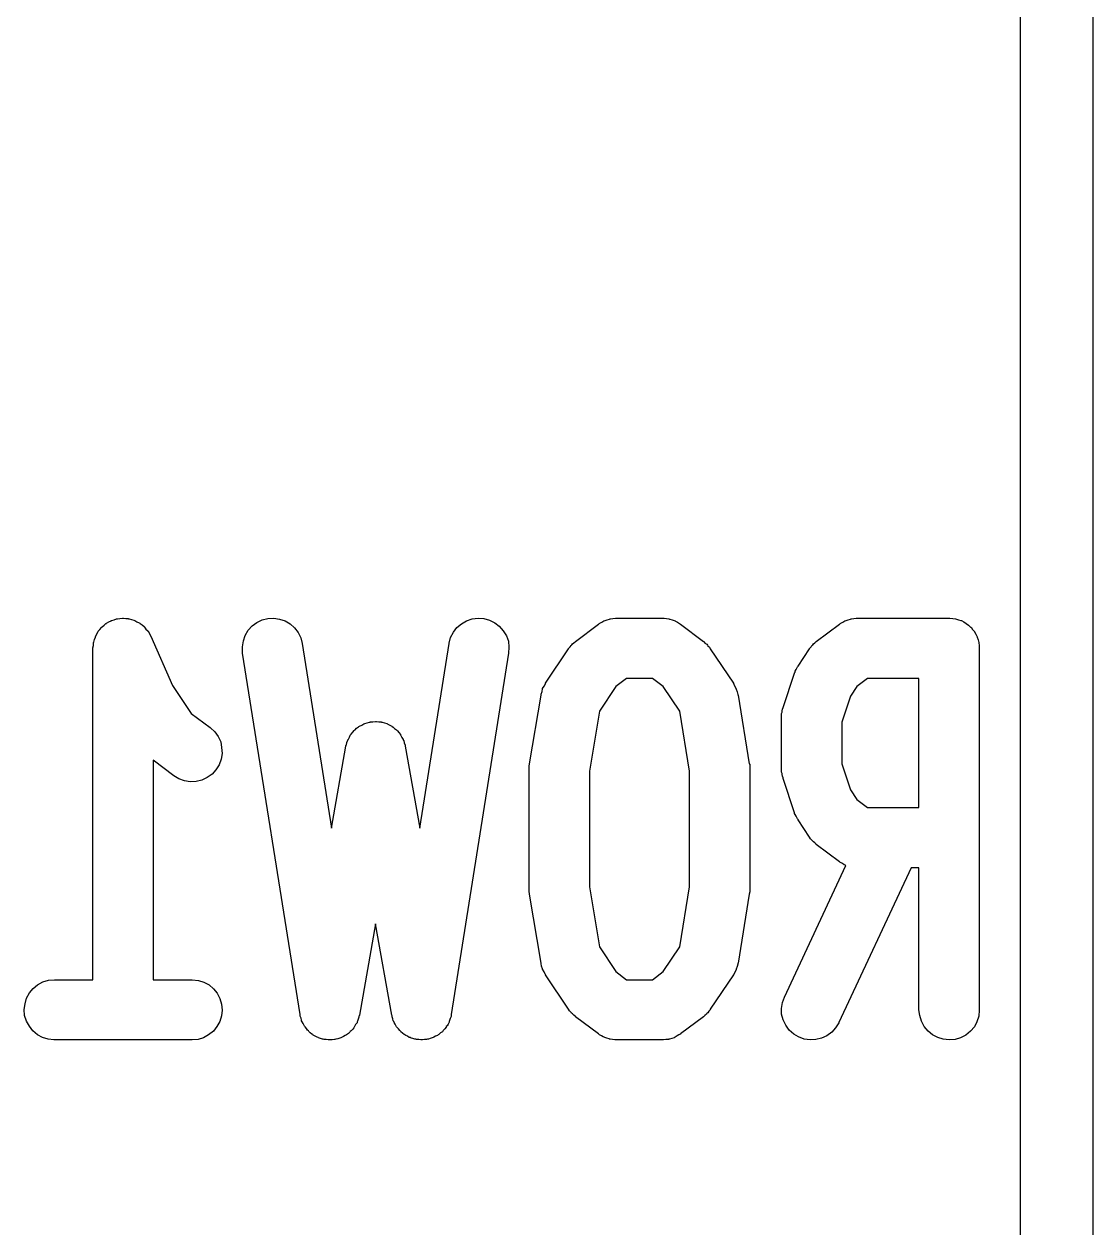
# Model space of a CAD drawing. Extents: x 85 to 230, y -159 to -77.
# Drawn here: x 205.582 to 207.8, y -97.106 to -94.608 of the extents above; entities that cross this region are included whole.
import ezdxf

# ---------------------------------------------------------------- set-up
doc = ezdxf.new("R2010")
doc.units = 0
doc.header["$MEASUREMENT"] = 0
doc.layers.add('BLACK', color=7, linetype='CONTINUOUS')

msp = doc.modelspace()

# ---------------------------------------------------------------- linework, layer by layer
at = {"layer": 'BLACK', "linetype": 'CONTINUOUS'}
for p, q in [((207.65, -107.677), (207.65, -77.2042)), ((207.8, -77.2755), (207.8, -107.606)), ((205.744, -95.8586), (205.748, -95.8553)), ((205.748, -95.8553), (205.752, -95.852)), ((205.752, -95.852), (205.753, -95.8515)), ((205.753, -95.851), (205.758, -95.8486)), ((205.753, -95.8515), (205.753, -95.851)), ((205.758, -95.8486), (205.763, -95.846)), ((205.763, -95.8457), (205.764, -95.8453)), ((205.763, -95.846), (205.763, -95.8457)), ((205.764, -95.8453), (205.769, -95.8439)), ((205.769, -95.8439), (205.774, -95.8422)), ((205.774, -95.8422), (205.775, -95.8421)), ((205.775, -95.8421), (205.776, -95.8419)), ((205.776, -95.8419), (205.781, -95.8414)), ((205.781, -95.8414), (205.786, -95.8408)), ((205.786, -95.8408), (205.787, -95.8409)), ((205.787, -95.8409), (205.788, -95.8408)), ((205.788, -95.8408), (205.793, -95.8413)), ((205.793, -95.8413), (205.799, -95.8418)), ((205.799, -95.8418), (205.799, -95.842)), ((205.799, -95.842), (205.8, -95.8421)), ((205.8, -95.8421), (205.805, -95.8436)), ((205.805, -95.8436), (205.81, -95.845)), ((205.81, -95.845), (205.811, -95.8454)), ((205.811, -95.8454), (205.812, -95.8457)), ((205.812, -95.8457), (205.816, -95.8482)), ((205.816, -95.8482), (205.821, -95.8505)), ((205.821, -95.8505), (205.822, -95.8511)), ((205.822, -95.8511), (205.823, -95.8515)), ((205.823, -95.8515), (205.827, -95.8548)), ((205.827, -95.8548), (205.831, -95.8581)), ((206.047, -95.866), (206.055, -95.857)), ((206.055, -95.857), (206.065, -95.8497)), ((206.065, -95.8497), (206.076, -95.8445)), ((206.076, -95.8445), (206.088, -95.8415)), ((206.088, -95.8415), (206.1, -95.8409)), ((206.1, -95.8409), (206.112, -95.8426)), ((206.112, -95.8426), (206.124, -95.8466)), ((206.124, -95.8466), (206.134, -95.8528)), ((206.134, -95.8528), (206.143, -95.861)), ((206.48, -95.8603), (206.49, -95.8523)), ((206.49, -95.8523), (206.5, -95.8463)), ((206.5, -95.8463), (206.512, -95.8424)), ((206.512, -95.8424), (206.524, -95.8408)), ((206.524, -95.8408), (206.536, -95.8416)), ((206.536, -95.8416), (206.548, -95.8448)), ((206.548, -95.8448), (206.559, -95.8502)), ((206.559, -95.8502), (206.568, -95.8576)), ((206.726, -95.889), (206.774, -95.8533)), ((206.774, -95.8533), (206.775, -95.8528)), ((206.775, -95.8528), (206.776, -95.8521)), ((206.776, -95.8521), (206.777, -95.8512)), ((206.777, -95.8512), (206.781, -95.849)), ((206.781, -95.849), (206.785, -95.8466)), ((206.785, -95.8466), (206.786, -95.8461)), ((206.786, -95.8461), (206.788, -95.8455)), ((206.788, -95.8455), (206.792, -95.8441)), ((206.792, -95.8441), (206.797, -95.8426)), ((206.797, -95.8426), (206.798, -95.8424)), ((206.798, -95.8424), (206.799, -95.842)), ((206.799, -95.842), (206.804, -95.8415)), ((206.804, -95.8415), (206.809, -95.8409)), ((206.809, -95.8409), (206.81, -95.8409)), ((206.81, -95.8409), (206.811, -95.8408)), ((206.811, -95.8408), (206.907, -95.8408)), ((206.907, -95.8408), (206.908, -95.8408)), ((206.908, -95.8408), (206.909, -95.841)), ((206.909, -95.841), (206.91, -95.8409)), ((206.91, -95.8409), (206.915, -95.8416)), ((206.915, -95.8416), (206.92, -95.8422)), ((206.92, -95.8422), (206.921, -95.8426)), ((206.921, -95.8426), (206.922, -95.8428)), ((206.922, -95.8428), (206.927, -95.8444)), ((206.927, -95.8444), (206.931, -95.8458)), ((206.931, -95.8458), (206.933, -95.8465)), ((206.933, -95.8465), (206.934, -95.847)), ((206.934, -95.847), (206.938, -95.8494)), ((206.938, -95.8494), (206.942, -95.8517)), ((206.942, -95.8517), (206.943, -95.8526)), ((206.943, -95.8526), (206.944, -95.8533)), ((206.944, -95.8533), (206.992, -95.889)), ((207.226, -95.889), (207.274, -95.8533)), ((207.274, -95.8533), (207.275, -95.8528)), ((207.275, -95.8528), (207.276, -95.8521)), ((207.276, -95.8521), (207.277, -95.8512)), ((207.277, -95.8512), (207.281, -95.849)), ((207.281, -95.849), (207.285, -95.8466)), ((207.285, -95.8466), (207.286, -95.8461)), ((207.286, -95.8461), (207.288, -95.8455)), ((207.288, -95.8455), (207.292, -95.8441)), ((207.292, -95.8441), (207.297, -95.8426)), ((207.297, -95.8426), (207.298, -95.8424)), ((207.298, -95.8424), (207.299, -95.842)), ((207.299, -95.842), (207.304, -95.8415)), ((207.304, -95.8415), (207.309, -95.8409)), ((207.309, -95.8409), (207.31, -95.8409)), ((207.31, -95.8409), (207.311, -95.8408)), ((207.311, -95.8408), (207.502, -95.8408)), ((207.502, -95.8408), (207.502, -95.8408)), ((207.502, -95.8408), (207.502, -95.8408)), ((207.502, -95.8408), (207.503, -95.8408)), ((207.502, -95.8408), (207.502, -95.8408)), ((207.503, -95.8408), (207.509, -95.8415)), ((207.509, -95.8415), (207.515, -95.8421)), ((207.515, -95.8421), (207.515, -95.8421)), ((207.515, -95.8421), (207.515, -95.8422)), ((207.515, -95.8422), (207.521, -95.8439)), ((207.521, -95.8439), (207.526, -95.8457)), ((207.526, -95.8457), (207.526, -95.8458)), ((207.526, -95.8458), (207.527, -95.8458)), ((207.527, -95.8458), (207.532, -95.8487)), ((207.532, -95.8487), (207.537, -95.8515)), ((207.537, -95.8515), (207.537, -95.8516)), ((207.537, -95.8516), (207.537, -95.8517)), ((207.537, -95.8517), (207.542, -95.8555)), ((207.542, -95.8555), (207.546, -95.8593)), ((205.728, -95.8853), (205.73, -95.8802)), ((205.73, -95.8787), (205.733, -95.8741)), ((205.73, -95.8795), (205.73, -95.8787)), ((205.73, -95.8802), (205.73, -95.8795)), ((205.733, -95.8741), (205.735, -95.8694)), ((205.735, -95.8694), (205.736, -95.8687)), ((205.736, -95.868), (205.739, -95.864)), ((205.736, -95.8687), (205.736, -95.868)), ((205.739, -95.864), (205.743, -95.8598)), ((205.743, -95.8593), (205.744, -95.8586)), ((205.743, -95.8598), (205.743, -95.8593)), ((205.831, -95.8581), (205.831, -95.8587)), ((205.831, -95.8587), (205.832, -95.8593)), ((205.832, -95.8593), (205.835, -95.8633)), ((205.835, -95.8633), (205.839, -95.8673)), ((205.839, -95.8673), (205.839, -95.868)), ((205.839, -95.868), (205.84, -95.8687)), ((205.84, -95.8687), (205.842, -95.8733)), ((205.842, -95.8733), (205.845, -95.8779)), ((205.845, -95.8779), (205.89, -95.9802)), ((206.037, -95.888), (206.041, -95.8765)), ((206.041, -95.8765), (206.047, -95.866)), ((206.143, -95.861), (206.151, -95.8707)), ((206.151, -95.8707), (206.156, -95.8817)), ((206.156, -95.8817), (206.159, -95.8935)), ((206.464, -95.8926), (206.467, -95.8809)), ((206.467, -95.8809), (206.473, -95.87)), ((206.473, -95.87), (206.48, -95.8603)), ((206.568, -95.8576), (206.576, -95.8668)), ((206.576, -95.8668), (206.583, -95.8773)), ((206.583, -95.8773), (206.587, -95.8888)), ((207.546, -95.8593), (207.546, -95.8594)), ((207.546, -95.8594), (207.547, -95.8596)), ((207.547, -95.8596), (207.55, -95.8642)), ((207.55, -95.8642), (207.554, -95.8687)), ((207.554, -95.8687), (207.554, -95.8689)), ((207.554, -95.8689), (207.554, -95.8691)), ((207.554, -95.8691), (207.557, -95.8743)), ((207.557, -95.8743), (207.56, -95.8795)), ((207.56, -95.8795), (207.56, -95.8797)), ((207.56, -95.8797), (207.56, -95.8799)), ((207.56, -95.8799), (207.562, -95.8855)), ((205.725, -95.9024), (205.726, -95.8972)), ((205.725, -95.9033), (205.725, -95.9024)), ((205.725, -96.5908), (205.725, -95.9033)), ((205.726, -95.8911), (205.727, -95.8903)), ((205.726, -95.892), (205.726, -95.8911)), ((205.726, -95.8972), (205.726, -95.892)), ((205.727, -95.8903), (205.728, -95.8853)), ((206.035, -95.9), (206.037, -95.888)), ((206.035, -95.9122), (206.035, -95.9)), ((206.159, -95.8935), (206.22, -96.2766)), ((206.403, -96.2766), (206.464, -95.8935)), ((206.464, -95.8935), (206.464, -95.8926)), ((206.587, -95.8888), (206.588, -95.9009)), ((206.588, -95.9009), (206.587, -95.9131)), ((206.664, -95.9758), (206.712, -95.9043)), ((206.712, -95.9036), (206.715, -95.9005)), ((206.712, -95.9043), (206.712, -95.9036)), ((206.715, -95.9005), (206.717, -95.8972)), ((206.717, -95.8972), (206.719, -95.8959)), ((206.719, -95.8959), (206.72, -95.8943)), ((206.72, -95.8943), (206.723, -95.8918)), ((206.723, -95.8918), (206.726, -95.889)), ((206.992, -95.889), (206.993, -95.8895)), ((206.993, -95.8895), (206.995, -95.8923)), ((206.995, -95.8923), (206.999, -95.8949)), ((206.999, -95.8949), (207, -95.8965)), ((207, -95.8965), (207.001, -95.8979)), ((207.001, -95.8979), (207.004, -95.9012)), ((207.004, -95.9012), (207.006, -95.9043)), ((207.006, -95.9043), (207.054, -95.9758)), ((207.188, -95.9401), (207.212, -95.9043)), ((207.212, -95.9036), (207.215, -95.9005)), ((207.212, -95.9043), (207.212, -95.9036)), ((207.215, -95.9005), (207.217, -95.8972)), ((207.217, -95.8972), (207.219, -95.8959)), ((207.219, -95.8959), (207.22, -95.8943)), ((207.22, -95.8943), (207.223, -95.8918)), ((207.223, -95.8918), (207.226, -95.889)), ((207.562, -95.8855), (207.563, -95.8912)), ((207.563, -95.8912), (207.563, -95.8914)), ((207.563, -95.8914), (207.563, -95.8916)), ((207.563, -95.8916), (207.564, -95.8974)), ((207.564, -95.8974), (207.564, -95.9033)), ((207.564, -95.9033), (207.564, -96.6533)), ((206.035, -95.9131), (206.035, -95.9122)), ((206.155, -96.6631), (206.035, -95.9131)), ((206.587, -95.9131), (206.468, -96.6631)), ((207.157, -96.0264), (207.181, -95.955)), ((207.181, -95.9541), (207.182, -95.9525)), ((207.181, -95.955), (207.181, -95.9541)), ((207.182, -95.9508), (207.184, -95.947)), ((207.182, -95.9525), (207.182, -95.9508)), ((207.184, -95.947), (207.186, -95.9431)), ((207.186, -95.9431), (207.187, -95.9416)), ((207.187, -95.9416), (207.188, -95.9401)), ((205.89, -95.9802), (205.929, -96.0383)), ((206.658, -95.9865), (206.661, -95.9816)), ((206.661, -95.9816), (206.664, -95.9767)), ((206.664, -95.9763), (206.664, -95.9758)), ((206.664, -95.9767), (206.664, -95.9763)), ((206.832, -95.9658), (206.81, -95.9826)), ((206.886, -95.9658), (206.832, -95.9658)), ((206.908, -95.9826), (206.886, -95.9658)), ((207.054, -95.9758), (207.054, -95.9765)), ((207.054, -95.9765), (207.055, -95.977)), ((207.055, -95.977), (207.055, -95.9774)), ((207.055, -95.9774), (207.057, -95.9824)), ((207.332, -95.9658), (207.31, -95.9826)), ((207.439, -95.9658), (207.332, -95.9658)), ((207.439, -96.2337), (207.439, -95.9658)), ((206.631, -96.143), (206.655, -96.0002)), ((206.655, -95.9982), (206.657, -95.9929)), ((206.655, -95.9988), (206.655, -95.9982)), ((206.655, -95.9993), (206.655, -95.9988)), ((206.655, -96.0002), (206.655, -95.9993)), ((206.657, -95.9929), (206.658, -95.9876)), ((206.658, -95.9871), (206.658, -95.9865)), ((206.658, -95.9876), (206.658, -95.9871)), ((206.81, -95.9826), (206.776, -96.0339)), ((206.943, -96.0339), (206.908, -95.9826)), ((207.057, -95.9824), (207.06, -95.9873)), ((207.06, -95.9873), (207.06, -95.9879)), ((207.06, -95.9879), (207.06, -95.9884)), ((207.06, -95.9884), (207.062, -95.9938)), ((207.062, -95.9938), (207.063, -95.9991)), ((207.063, -95.9991), (207.063, -95.9996)), ((207.063, -95.9996), (207.064, -96.0002)), ((207.064, -96.0002), (207.087, -96.143)), ((207.297, -96.0024), (207.279, -96.0563)), ((207.31, -95.9826), (207.297, -96.0024)), ((207.155, -96.0332), (207.156, -96.0298)), ((207.156, -96.0298), (207.157, -96.0264)), ((205.929, -96.0383), (205.968, -96.0676)), ((206.294, -96.0579), (206.299, -96.0564)), ((206.299, -96.0564), (206.3, -96.0563)), ((206.3, -96.0563), (206.301, -96.056)), ((206.301, -96.056), (206.306, -96.0556)), ((206.306, -96.0556), (206.311, -96.0551)), ((206.311, -96.0551), (206.312, -96.0552)), ((206.312, -96.0552), (206.313, -96.0551)), ((206.313, -96.0551), (206.318, -96.0557)), ((206.318, -96.0557), (206.323, -96.0561)), ((206.323, -96.0561), (206.324, -96.0565)), ((206.324, -96.0565), (206.325, -96.0566)), ((206.325, -96.0566), (206.33, -96.0582)), ((206.776, -96.0339), (206.755, -96.1585)), ((206.963, -96.1585), (206.943, -96.0339)), ((207.154, -96.0383), (207.155, -96.0357)), ((207.154, -96.0418), (207.154, -96.0383)), ((207.154, -96.0453), (207.154, -96.0418)), ((207.154, -96.0462), (207.154, -96.0453)), ((207.154, -96.1533), (207.154, -96.0462)), ((207.155, -96.0357), (207.155, -96.0332)), ((207.279, -96.0563), (207.279, -96.1432)), ((205.968, -96.0676), (205.969, -96.0681)), ((205.969, -96.0681), (205.978, -96.0765)), ((205.978, -96.0765), (205.985, -96.0864)), ((206.26, -96.0823), (206.261, -96.0813)), ((206.261, -96.0813), (206.264, -96.0776)), ((206.264, -96.0776), (206.267, -96.0738)), ((206.267, -96.0738), (206.268, -96.073)), ((206.268, -96.073), (206.269, -96.0721)), ((206.269, -96.0721), (206.272, -96.0691)), ((206.272, -96.0691), (206.276, -96.066)), ((206.276, -96.066), (206.277, -96.0654)), ((206.277, -96.0654), (206.278, -96.0646)), ((206.278, -96.0646), (206.283, -96.0625)), ((206.283, -96.0625), (206.287, -96.0601)), ((206.287, -96.0601), (206.288, -96.0597)), ((206.288, -96.0597), (206.289, -96.0592)), ((206.289, -96.0592), (206.294, -96.0579)), ((206.33, -96.0582), (206.335, -96.0595)), ((206.335, -96.0595), (206.336, -96.0601)), ((206.336, -96.0601), (206.337, -96.0604)), ((206.337, -96.0604), (206.341, -96.0629)), ((206.341, -96.0629), (206.345, -96.0651)), ((206.345, -96.0651), (206.346, -96.0659)), ((206.346, -96.0659), (206.347, -96.0665)), ((206.347, -96.0665), (206.351, -96.0696)), ((206.351, -96.0696), (206.355, -96.0727)), ((206.355, -96.0727), (206.356, -96.0736)), ((206.356, -96.0736), (206.357, -96.0744)), ((206.357, -96.0744), (206.36, -96.0782)), ((206.36, -96.0782), (206.363, -96.082)), ((206.363, -96.082), (206.363, -96.0831)), ((205.985, -96.0864), (205.99, -96.0975)), ((205.99, -96.0975), (205.992, -96.1094)), ((206.22, -96.2766), (206.25, -96.1066)), ((206.25, -96.1046), (206.251, -96.1034)), ((206.25, -96.1058), (206.25, -96.1046)), ((206.25, -96.1066), (206.25, -96.1058)), ((206.251, -96.1034), (206.252, -96.0988)), ((206.252, -96.0988), (206.254, -96.0941)), ((206.254, -96.093), (206.255, -96.0918)), ((206.254, -96.0941), (206.254, -96.093)), ((206.255, -96.0918), (206.257, -96.0876)), ((206.257, -96.0876), (206.259, -96.0833)), ((206.259, -96.0833), (206.26, -96.0823)), ((206.363, -96.0831), (206.364, -96.084)), ((206.364, -96.084), (206.366, -96.0884)), ((206.366, -96.0884), (206.369, -96.0926)), ((206.369, -96.0926), (206.369, -96.0938)), ((206.369, -96.0938), (206.37, -96.0949)), ((206.37, -96.0949), (206.371, -96.0996)), ((206.371, -96.0996), (206.373, -96.1042)), ((206.373, -96.1042), (206.373, -96.1055)), ((206.373, -96.1055), (206.373, -96.1066)), ((206.373, -96.1066), (206.403, -96.2766)), ((205.993, -96.1216), (205.991, -96.1336)), ((205.992, -96.1094), (205.993, -96.1216)), ((205.893, -96.1676), (205.85, -96.1354)), ((205.85, -96.1354), (205.85, -96.5908)), ((205.98, -96.1554), (205.972, -96.1644)), ((205.987, -96.145), (205.98, -96.1554)), ((205.991, -96.1336), (205.987, -96.145)), ((206.63, -96.1477), (206.631, -96.143)), ((206.63, -96.1524), (206.63, -96.1477)), ((206.63, -96.1533), (206.63, -96.1524)), ((206.63, -96.4033), (206.63, -96.1533)), ((207.087, -96.143), (207.088, -96.1439)), ((207.088, -96.1439), (207.088, -96.1486)), ((207.088, -96.1486), (207.088, -96.1533)), ((207.088, -96.1533), (207.088, -96.4033)), ((207.154, -96.1568), (207.154, -96.1533)), ((207.154, -96.1603), (207.154, -96.1568)), ((207.279, -96.1432), (207.297, -96.197)), ((205.903, -96.1739), (205.893, -96.1676)), ((205.915, -96.1781), (205.903, -96.1739)), ((205.927, -96.18), (205.915, -96.1781)), ((205.939, -96.1795), (205.927, -96.18)), ((205.951, -96.1766), (205.939, -96.1795)), ((205.962, -96.1715), (205.951, -96.1766)), ((205.972, -96.1644), (205.962, -96.1715)), ((206.755, -96.1585), (206.755, -96.3981)), ((206.963, -96.3981), (206.963, -96.1585)), ((207.155, -96.1628), (207.154, -96.1603)), ((207.155, -96.1654), (207.155, -96.1628)), ((207.156, -96.1688), (207.155, -96.1654)), ((207.157, -96.1722), (207.156, -96.1688)), ((207.157, -96.1731), (207.157, -96.1722)), ((207.181, -96.2445), (207.157, -96.1731)), ((207.297, -96.197), (207.31, -96.2169)), ((207.31, -96.2169), (207.332, -96.2337)), ((207.181, -96.2461), (207.181, -96.2445)), ((207.182, -96.2478), (207.181, -96.2461)), ((207.184, -96.2517), (207.182, -96.2478)), ((207.186, -96.2556), (207.184, -96.2517)), ((207.187, -96.2571), (207.186, -96.2556)), ((207.332, -96.2337), (207.439, -96.2337)), ((207.188, -96.2587), (207.187, -96.2571)), ((207.188, -96.2594), (207.188, -96.2587)), ((207.212, -96.2951), (207.188, -96.2594)), ((207.214, -96.2983), (207.212, -96.2951)), ((207.217, -96.3015), (207.214, -96.2983)), ((207.218, -96.303), (207.217, -96.3015)), ((207.22, -96.3045), (207.218, -96.303)), ((207.223, -96.3071), (207.22, -96.3045)), ((207.226, -96.3099), (207.223, -96.3071)), ((207.226, -96.3104), (207.226, -96.3099)), ((207.274, -96.3462), (207.226, -96.3104)), ((207.16, -96.6269), (207.287, -96.3537)), ((207.275, -96.3469), (207.274, -96.3462)), ((207.276, -96.3477), (207.275, -96.3469)), ((207.28, -96.35), (207.276, -96.3477)), ((207.284, -96.3525), (207.28, -96.35)), ((207.286, -96.3529), (207.284, -96.3525)), ((207.287, -96.3536), (207.286, -96.3529)), ((207.287, -96.3537), (207.287, -96.3536)), ((207.423, -96.3587), (207.273, -96.6797)), ((207.439, -96.3587), (207.423, -96.3587)), ((207.439, -96.6533), (207.439, -96.3587)), ((206.63, -96.408), (206.63, -96.4033)), ((206.755, -96.3981), (206.776, -96.5226)), ((206.943, -96.5226), (206.963, -96.3981)), ((207.088, -96.4033), (207.088, -96.4042)), ((207.088, -96.4042), (207.088, -96.4088)), ((206.631, -96.4127), (206.63, -96.408)), ((206.631, -96.4136), (206.631, -96.4127)), ((206.655, -96.5564), (206.631, -96.4136)), ((207.087, -96.4136), (207.064, -96.5564)), ((207.088, -96.4088), (207.087, -96.4136)), ((206.311, -96.4747), (206.278, -96.6642)), ((206.345, -96.6642), (206.311, -96.4747)), ((206.776, -96.5226), (206.81, -96.574)), ((206.908, -96.574), (206.943, -96.5226)), ((206.655, -96.557), (206.655, -96.5564)), ((207.064, -96.5564), (207.063, -96.5573)), ((206.655, -96.5575), (206.655, -96.557)), ((206.656, -96.5628), (206.655, -96.5575)), ((206.658, -96.5682), (206.656, -96.5628)), ((206.658, -96.5687), (206.658, -96.5682)), ((206.658, -96.5693), (206.658, -96.5687)), ((206.661, -96.5742), (206.658, -96.5693)), ((206.663, -96.5791), (206.661, -96.5742)), ((206.663, -96.5796), (206.663, -96.5791)), ((206.664, -96.5801), (206.663, -96.5796)), ((206.664, -96.5808), (206.664, -96.5801)), ((206.712, -96.6522), (206.664, -96.5808)), ((206.81, -96.574), (206.832, -96.5908)), ((206.886, -96.5908), (206.908, -96.574)), ((207.054, -96.5808), (207.006, -96.6522)), ((207.055, -96.5799), (207.054, -96.5803)), ((207.054, -96.5803), (207.054, -96.5808)), ((207.057, -96.5749), (207.055, -96.5799)), ((207.06, -96.5701), (207.057, -96.5749)), ((207.062, -96.5637), (207.06, -96.569)), ((207.06, -96.569), (207.06, -96.5695)), ((207.06, -96.5695), (207.06, -96.5701)), ((207.063, -96.5584), (207.062, -96.5637)), ((207.063, -96.5573), (207.063, -96.5578)), ((207.063, -96.5578), (207.063, -96.5584)), ((205.601, -96.6089), (205.61, -96.6012)), ((205.61, -96.6012), (205.621, -96.5955)), ((205.621, -96.5955), (205.633, -96.592)), ((205.633, -96.592), (205.645, -96.5908)), ((205.645, -96.5908), (205.725, -96.5908)), ((205.85, -96.5908), (205.931, -96.5908)), ((205.931, -96.5908), (205.931, -96.5908)), ((205.931, -96.5908), (205.944, -96.5922)), ((205.944, -96.5922), (205.955, -96.5958)), ((205.955, -96.5958), (205.966, -96.6017)), ((205.966, -96.6017), (205.975, -96.6096)), ((206.832, -96.5908), (206.886, -96.5908)), ((205.584, -96.6407), (205.587, -96.6291)), ((205.587, -96.6291), (205.593, -96.6183)), ((205.593, -96.6183), (205.601, -96.6089)), ((205.975, -96.6096), (205.983, -96.6191)), ((205.983, -96.6191), (205.988, -96.6299)), ((205.988, -96.6299), (205.992, -96.6416)), ((207.156, -96.6384), (207.16, -96.6269)), ((205.582, -96.6529), (205.584, -96.6407)), ((205.583, -96.665), (205.582, -96.6529)), ((205.992, -96.6416), (205.993, -96.6537)), ((205.993, -96.6537), (205.992, -96.6659)), ((206.714, -96.6554), (206.712, -96.6522)), ((206.717, -96.6587), (206.714, -96.6554)), ((207.003, -96.6561), (207.001, -96.6593)), ((207.006, -96.653), (207.003, -96.6561)), ((207.006, -96.6522), (207.006, -96.653)), ((207.154, -96.6504), (207.156, -96.6384)), ((207.154, -96.6626), (207.154, -96.6504)), ((207.441, -96.6654), (207.439, -96.6533)), ((207.564, -96.6542), (207.563, -96.6663)), ((207.564, -96.6533), (207.564, -96.6542)), ((205.587, -96.6767), (205.583, -96.665)), ((205.593, -96.6875), (205.587, -96.6767)), ((205.988, -96.6775), (205.982, -96.6882)), ((205.992, -96.6659), (205.988, -96.6775)), ((206.155, -96.6648), (206.155, -96.6631)), ((206.155, -96.6666), (206.155, -96.6648)), ((206.157, -96.6707), (206.155, -96.6666)), ((206.158, -96.6749), (206.157, -96.6707)), ((206.158, -96.6765), (206.158, -96.6749)), ((206.159, -96.6782), (206.158, -96.6765)), ((206.161, -96.682), (206.159, -96.6782)), ((206.273, -96.6801), (206.27, -96.6838)), ((206.274, -96.6768), (206.273, -96.6784)), ((206.273, -96.6784), (206.273, -96.6801)), ((206.275, -96.6727), (206.274, -96.6768)), ((206.277, -96.6686), (206.275, -96.6727)), ((206.278, -96.6651), (206.277, -96.6668)), ((206.277, -96.6668), (206.277, -96.6686)), ((206.278, -96.6642), (206.278, -96.6651)), ((206.346, -96.666), (206.345, -96.6642)), ((206.346, -96.6678), (206.346, -96.666)), ((206.347, -96.6718), (206.346, -96.6678)), ((206.348, -96.676), (206.347, -96.6718)), ((206.349, -96.6776), (206.348, -96.676)), ((206.35, -96.6793), (206.349, -96.6776)), ((206.352, -96.683), (206.35, -96.6793)), ((206.464, -96.679), (206.462, -96.6828)), ((206.465, -96.6757), (206.464, -96.6773)), ((206.464, -96.6773), (206.464, -96.679)), ((206.466, -96.6716), (206.465, -96.6757)), ((206.468, -96.6675), (206.466, -96.6716)), ((206.468, -96.6631), (206.468, -96.664)), ((206.468, -96.664), (206.468, -96.6657)), ((206.468, -96.6657), (206.468, -96.6675)), ((206.718, -96.6601), (206.717, -96.6587)), ((206.72, -96.6617), (206.718, -96.6601)), ((206.723, -96.6643), (206.72, -96.6617)), ((206.726, -96.6671), (206.723, -96.6643)), ((206.726, -96.6676), (206.726, -96.6671)), ((206.774, -96.7033), (206.726, -96.6676)), ((206.992, -96.6676), (206.944, -96.7033)), ((206.995, -96.6648), (206.992, -96.6676)), ((206.998, -96.6623), (206.995, -96.6648)), ((206.999, -96.6607), (206.998, -96.6623)), ((207.001, -96.6593), (206.999, -96.6607)), ((207.157, -96.6744), (207.154, -96.6626)), ((207.163, -96.6855), (207.157, -96.6744)), ((207.273, -96.6805), (207.266, -96.6909)), ((207.273, -96.6797), (207.273, -96.6805)), ((207.444, -96.6771), (207.441, -96.6654)), ((207.45, -96.6879), (207.444, -96.6771)), ((207.559, -96.6779), (207.554, -96.6886)), ((207.563, -96.6663), (207.559, -96.6779)), ((205.6, -96.697), (205.593, -96.6875)), ((205.61, -96.7049), (205.6, -96.697)), ((205.62, -96.7107), (205.61, -96.7049)), ((205.965, -96.7054), (205.954, -96.7111)), ((205.975, -96.6976), (205.965, -96.7054)), ((205.982, -96.6882), (205.975, -96.6976)), ((206.163, -96.6859), (206.161, -96.682)), ((206.164, -96.6873), (206.163, -96.6859)), ((206.165, -96.6889), (206.164, -96.6873)), ((206.168, -96.6922), (206.165, -96.6889)), ((206.17, -96.6956), (206.168, -96.6922)), ((206.172, -96.6968), (206.17, -96.6956)), ((206.173, -96.6982), (206.172, -96.6968)), ((206.176, -96.7009), (206.173, -96.6982)), ((206.179, -96.7037), (206.176, -96.7009)), ((206.181, -96.7047), (206.179, -96.7037)), ((206.182, -96.7058), (206.181, -96.7047)), ((206.186, -96.7077), (206.182, -96.7058)), ((206.25, -96.7058), (206.248, -96.7069)), ((206.251, -96.7049), (206.25, -96.7058)), ((206.255, -96.7022), (206.251, -96.7049)), ((206.258, -96.6996), (206.255, -96.7022)), ((206.259, -96.6982), (206.258, -96.6996)), ((206.261, -96.6971), (206.259, -96.6982)), ((206.264, -96.6937), (206.261, -96.6971)), ((206.266, -96.6905), (206.264, -96.6937)), ((206.267, -96.689), (206.266, -96.6905)), ((206.268, -96.6876), (206.267, -96.689)), ((206.27, -96.6838), (206.268, -96.6876)), ((206.354, -96.6869), (206.352, -96.683)), ((206.355, -96.6883), (206.354, -96.6869)), ((206.356, -96.6898), (206.355, -96.6883)), ((206.359, -96.6931), (206.356, -96.6898)), ((206.362, -96.6965), (206.359, -96.6931)), ((206.363, -96.6976), (206.362, -96.6965)), ((206.364, -96.699), (206.363, -96.6976)), ((206.367, -96.7016), (206.364, -96.699)), ((206.371, -96.7044), (206.367, -96.7016)), ((206.372, -96.7053), (206.371, -96.7044)), ((206.374, -96.7064), (206.372, -96.7053)), ((206.378, -96.7083), (206.374, -96.7064)), ((206.44, -96.7063), (206.436, -96.7082)), ((206.441, -96.7051), (206.44, -96.7063)), ((206.443, -96.7043), (206.441, -96.7051)), ((206.446, -96.7014), (206.443, -96.7043)), ((206.45, -96.6988), (206.446, -96.7014)), ((206.451, -96.6974), (206.45, -96.6988)), ((206.452, -96.6963), (206.451, -96.6974)), ((206.455, -96.6929), (206.452, -96.6963)), ((206.458, -96.6896), (206.455, -96.6929)), ((206.46, -96.6866), (206.458, -96.688)), ((206.458, -96.688), (206.458, -96.6896)), ((206.462, -96.6828), (206.46, -96.6866)), ((206.775, -96.704), (206.774, -96.7033)), ((206.776, -96.7049), (206.775, -96.704)), ((206.78, -96.7072), (206.776, -96.7049)), ((206.941, -96.7054), (206.937, -96.7076)), ((206.942, -96.7045), (206.941, -96.7054)), ((206.944, -96.7038), (206.942, -96.7045)), ((206.944, -96.7033), (206.944, -96.7038)), ((207.17, -96.6953), (207.163, -96.6855)), ((207.179, -96.7035), (207.17, -96.6953)), ((207.189, -96.7097), (207.179, -96.7035)), ((207.258, -96.6999), (207.248, -96.7071)), ((207.266, -96.6909), (207.258, -96.6999)), ((207.458, -96.6973), (207.45, -96.6879)), ((207.467, -96.7051), (207.458, -96.6973)), ((207.478, -96.7109), (207.467, -96.7051)), ((207.536, -96.7056), (207.525, -96.7112)), ((207.546, -96.6979), (207.536, -96.7056)), ((207.554, -96.6886), (207.546, -96.6979)), ((205.632, -96.7144), (205.62, -96.7107)), ((205.644, -96.7158), (205.632, -96.7144)), ((205.645, -96.7158), (205.644, -96.7158)), ((205.931, -96.7158), (205.645, -96.7158)), ((205.943, -96.7146), (205.931, -96.7158)), ((205.954, -96.7111), (205.943, -96.7146)), ((206.19, -96.7099), (206.186, -96.7077)), ((206.192, -96.7106), (206.19, -96.7099)), ((206.193, -96.7114), (206.192, -96.7106)), ((206.197, -96.7126), (206.193, -96.7114)), ((206.201, -96.714), (206.197, -96.7126)), ((206.203, -96.7143), (206.201, -96.714)), ((206.205, -96.7148), (206.203, -96.7143)), ((206.209, -96.7151), (206.205, -96.7148)), ((206.213, -96.7157), (206.209, -96.7151)), ((206.215, -96.7156), (206.213, -96.7157)), ((206.217, -96.7158), (206.215, -96.7156)), ((206.221, -96.7153), (206.217, -96.7158)), ((206.226, -96.7151), (206.221, -96.7153)), ((206.227, -96.7146), (206.226, -96.7151)), ((206.229, -96.7144), (206.227, -96.7146)), ((206.233, -96.7132), (206.229, -96.7144)), ((206.237, -96.7121), (206.233, -96.7132)), ((206.239, -96.7113), (206.237, -96.7121)), ((206.241, -96.7108), (206.239, -96.7113)), ((206.245, -96.7087), (206.241, -96.7108)), ((206.248, -96.7069), (206.245, -96.7087)), ((206.381, -96.7104), (206.378, -96.7083)), ((206.383, -96.711), (206.381, -96.7104)), ((206.385, -96.7118), (206.383, -96.711)), ((206.389, -96.7129), (206.385, -96.7118)), ((206.393, -96.7143), (206.389, -96.7129)), ((206.395, -96.7145), (206.393, -96.7143)), ((206.396, -96.715), (206.395, -96.7145)), ((206.401, -96.7152), (206.396, -96.715)), ((206.405, -96.7158), (206.401, -96.7152)), ((206.407, -96.7156), (206.405, -96.7158)), ((206.409, -96.7158), (206.407, -96.7156)), ((206.413, -96.7152), (206.409, -96.7158)), ((206.417, -96.7149), (206.413, -96.7152)), ((206.419, -96.7144), (206.417, -96.7149)), ((206.421, -96.7142), (206.419, -96.7144)), ((206.425, -96.7128), (206.421, -96.7142)), ((206.429, -96.7117), (206.425, -96.7128)), ((206.431, -96.7109), (206.429, -96.7117)), ((206.432, -96.7103), (206.431, -96.7109)), ((206.436, -96.7082), (206.432, -96.7103)), ((206.784, -96.7096), (206.78, -96.7072)), ((206.786, -96.7101), (206.784, -96.7096)), ((206.787, -96.7107), (206.786, -96.7101)), ((206.791, -96.7122), (206.787, -96.7107)), ((206.796, -96.7138), (206.791, -96.7122)), ((206.797, -96.714), (206.796, -96.7138)), ((206.798, -96.7144), (206.797, -96.714)), ((206.803, -96.715), (206.798, -96.7144)), ((206.808, -96.7157), (206.803, -96.715)), ((206.809, -96.7156), (206.808, -96.7157)), ((206.811, -96.7158), (206.809, -96.7156)), ((206.907, -96.7158), (206.811, -96.7158)), ((206.811, -96.7158), (206.811, -96.7158)), ((206.908, -96.7157), (206.907, -96.7158)), ((206.909, -96.7157), (206.908, -96.7157)), ((206.914, -96.7151), (206.909, -96.7157)), ((206.919, -96.7146), (206.914, -96.7151)), ((206.92, -96.7142), (206.919, -96.7146)), ((206.921, -96.714), (206.92, -96.7142)), ((206.926, -96.7125), (206.921, -96.714)), ((206.931, -96.7111), (206.926, -96.7125)), ((206.932, -96.7104), (206.931, -96.7111)), ((206.933, -96.71), (206.932, -96.7104)), ((206.937, -96.7076), (206.933, -96.71)), ((207.201, -96.7139), (207.189, -96.7097)), ((207.213, -96.7157), (207.201, -96.7139)), ((207.225, -96.7152), (207.213, -96.7157)), ((207.237, -96.7123), (207.225, -96.7152)), ((207.248, -96.7071), (207.237, -96.7123)), ((207.489, -96.7145), (207.478, -96.7109)), ((207.502, -96.7158), (207.489, -96.7145)), ((207.514, -96.7147), (207.502, -96.7158)), ((207.525, -96.7112), (207.514, -96.7147))]:
    msp.add_line(p, q, dxfattribs=at)

doc.saveas('drawing.dxf')
